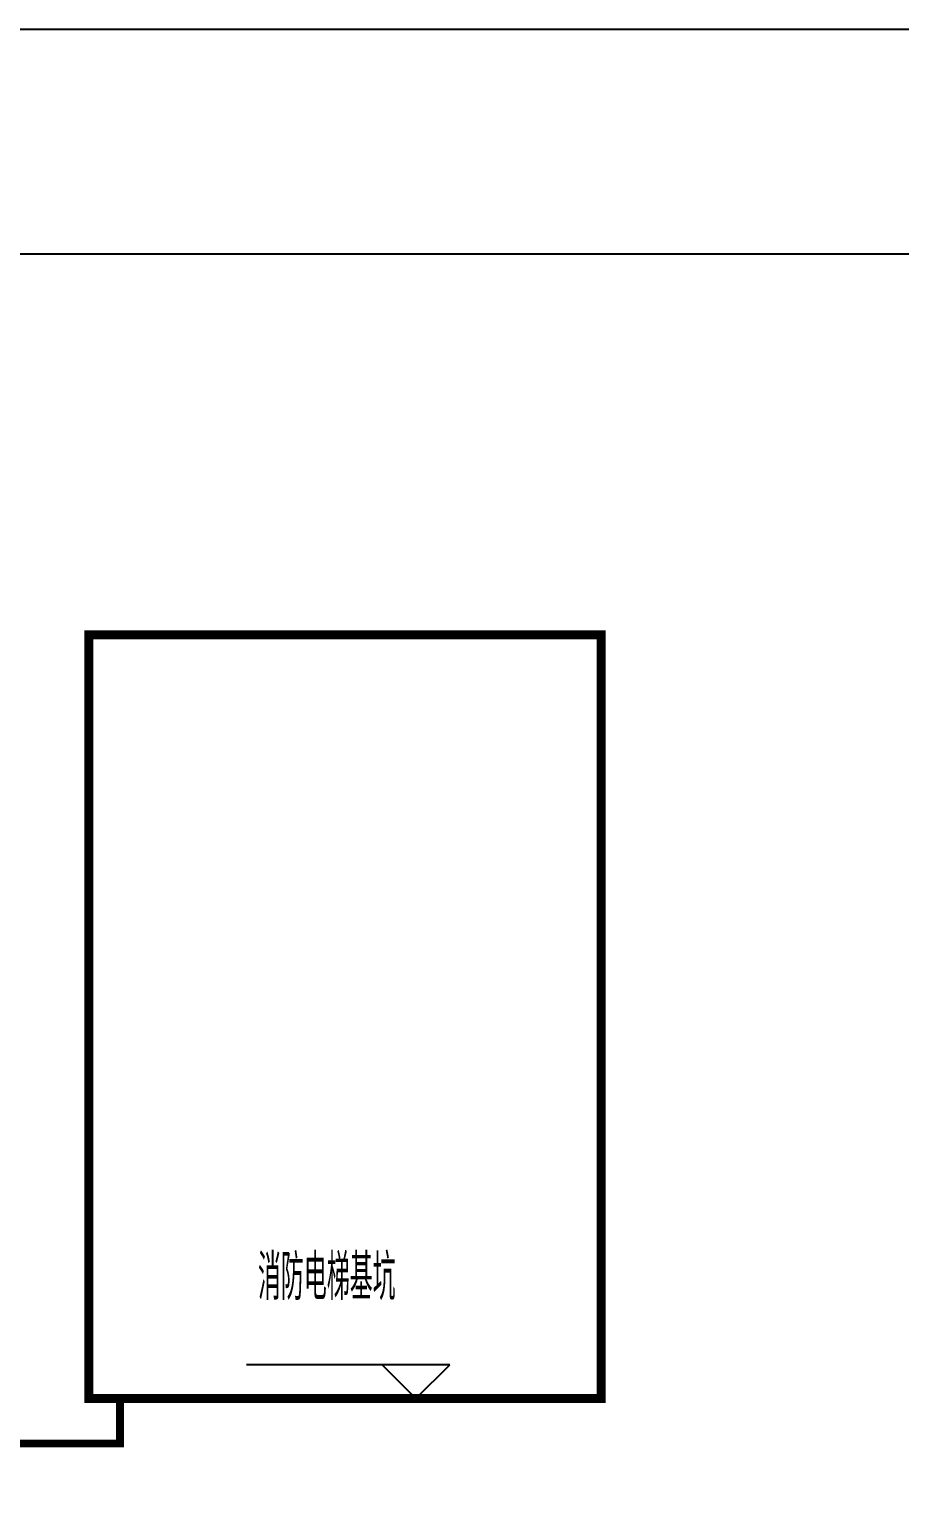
# Model space of a CAD drawing. Extents: x -737978 to 768813, y -372247 to 1140308.
# Drawn here: x -570573 to -568637, y -335786 to -332531 of the extents above; entities that cross this region are included whole.
import ezdxf

# ---------------------------------------------------------------- set-up
doc = ezdxf.new("R2010")
doc.units = 0
doc.header["$LTSCALE"] = 1000
doc.header["$MEASUREMENT"] = 0
doc.linetypes.add('DASH', pattern=[0.35, 0.25, -0.1])
doc.layers.get('0').update_dxf_attribs({"linetype": 'CONTINUOUS'})
for name, color, linetype in [('DIM_ELEV', 3, 'CONTINUOUS'), ('PIPE-废水', 31, 'CONTINUOUS'), ('PUB_TEXT', 7, 'CONTINUOUS'), ('PUB_TITLE', 4, 'CONTINUOUS')]:
    doc.layers.add(name, color=color, linetype=linetype)
doc.styles.add('_TCH_DIM', font='SIMPLEX.shx', dxfattribs={"width": 0.8, "bigfont": 'GBCBIG.shx'})

msp = doc.modelspace()

# ---------------------------------------------------------------- linework, layer by layer
at = {"color": 8, "const_width": 20}
msp.add_lwpolyline([(-570440.1, -333879), (-569300.7, -333879), (-569300.7, -335579), (-570440.1, -335579), (-570440.1, -333879)], dxfattribs=at)
at = {"layer": 'DIM_ELEV'}
for p, q in [((-569637.8, -335504), (-570090, -335504)), ((-569712.8, -335579), (-569787.8, -335504)), ((-569712.8, -335579), (-569637.8, -335504))]:
    msp.add_line(p, q, dxfattribs=at)
at = {"layer": 'PIPE-废水', "linetype": 'DASH'}
msp.add_lwpolyline([(-570371, -335579, 17.5, 17.5, 0), (-570371, -335679, 17.5, 17.5, 0), (-571530.1, -335679, 20, 20, 0), (-571530.1, -335776.5, 0, 0, 0)], format="xyseb", dxfattribs=at)
at = {"layer": 'PUB_TITLE'}
for points in [[(-586586.3, -332531.4), (-568586.6, -332531.4)], [(-586586.3, -333031.4), (-568586.6, -333031.4)]]:
    msp.add_lwpolyline(points, dxfattribs=at)

# ---------------------------------------------------------------- texts
at = {"layer": 'PUB_TEXT', "style": '_TCH_DIM', "width": 0.7}
msp.add_text('消防电梯基坑', height=101.28, dxfattribs=at).set_placement((-570064.3, -335359.6))

doc.saveas('drawing.dxf')
